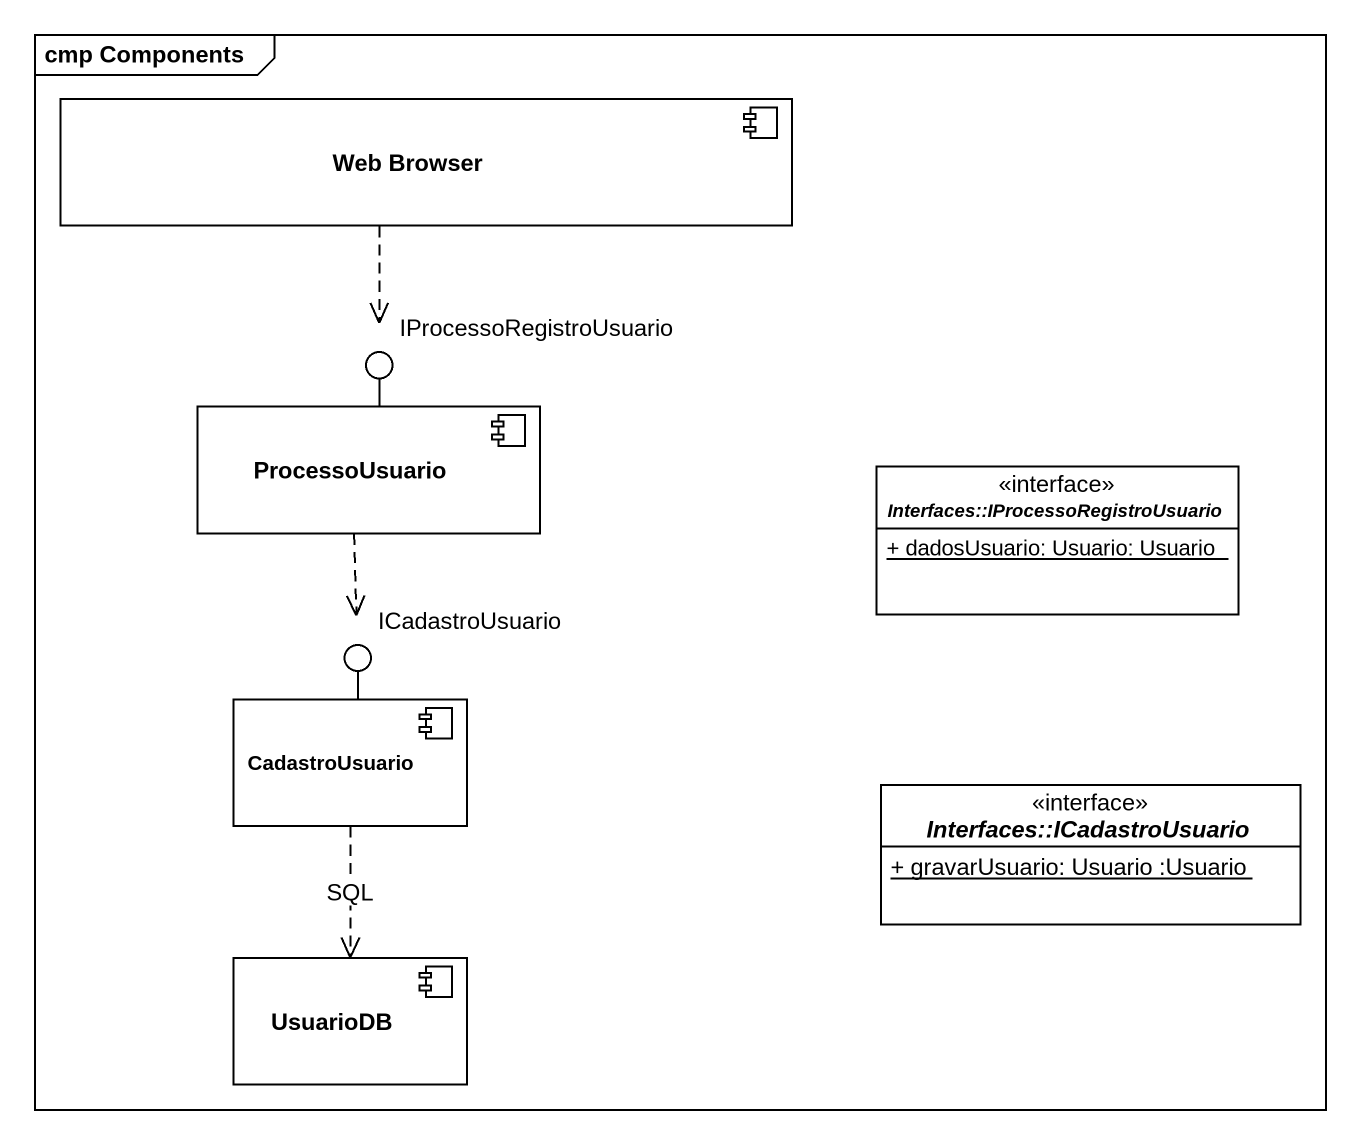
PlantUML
@startuml
mainframe cmp Components
allowmixing
hide circle
hide empty members
skinparam classAttributeIconSize 0
component "Web Browser" as Web_Browser
() IProcessoRegistroUsuario
component ProcessoUsuario
interface "Interfaces::IProcessoRegistroUsuario" as Interfaces <<interface>> {
  {static} + dadosUsuario: Usuario: Usuario
}
() ICadastroUsuario
component CadastroUsuario
interface "Interfaces::ICadastroUsuario" as Interfaces_ICadastroUsuario <<interface>> {
  {static} + gravarUsuario: Usuario :Usuario
}
component UsuarioDB
ProcessoUsuario -up- IProcessoRegistroUsuario
CadastroUsuario -up- ICadastroUsuario
Web_Browser ..> IProcessoRegistroUsuario
ProcessoUsuario ..> ICadastroUsuario
CadastroUsuario ..> UsuarioDB : SQL
@enduml
